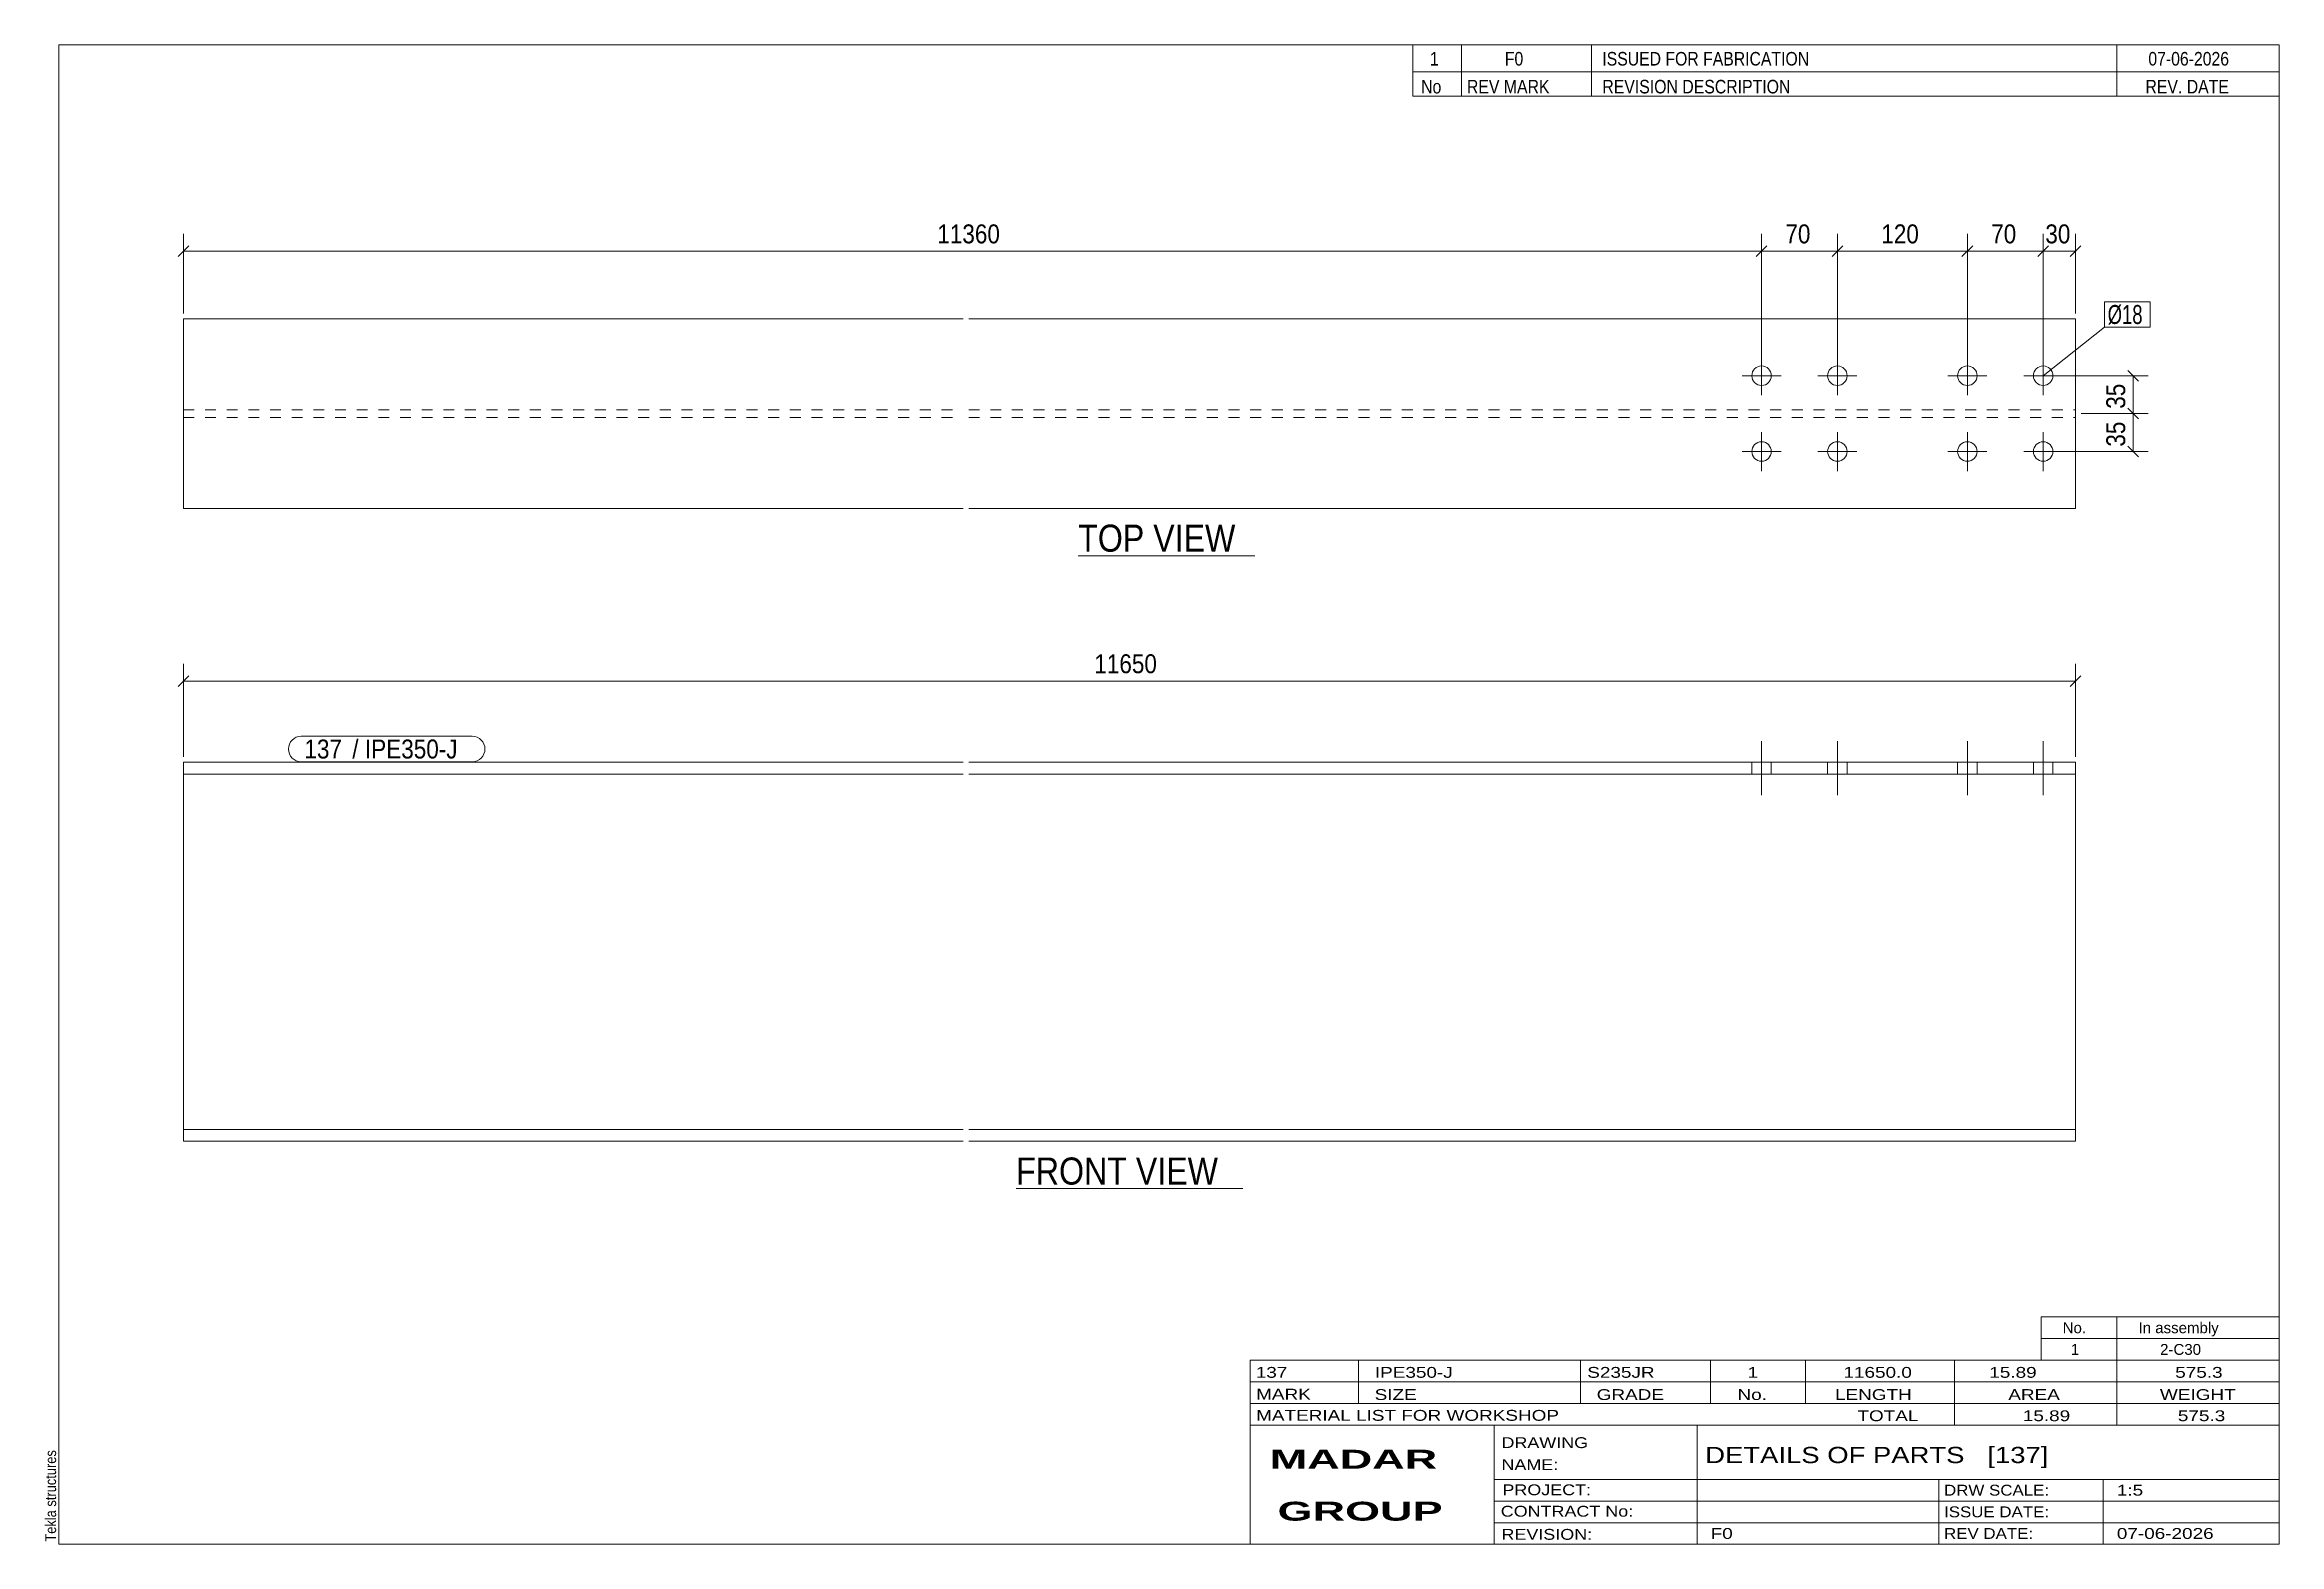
# Model space of a CAD drawing. Header units: millimetres. Extents: x 2 to 415, y 5 to 282.
import ezdxf

# ---------------------------------------------------------------- set-up
doc = ezdxf.new("R2010")
doc.units = ezdxf.units.MM
doc.linetypes.add('XKITLINE00', pattern=[0])
doc.linetypes.add('XKITLINE02', pattern=[4, 2, -2])
for name, color, linetype, lineweight in [('Bolt', 3, 'Continuous', 0), ('BoltMark', 7, 'Continuous', 0), ('Dimensions', 7, 'Continuous', 0), ('DrawingSheet', 5, 'Continuous', 0), ('OtherObjectType', 7, 'Continuous', 0), ('Part', 2, 'Continuous', 0), ('PartMark', 7, 'Continuous', 0)]:
    doc.layers.add(name, color=color, linetype=linetype, lineweight=lineweight)
doc.styles.add('ARIAL', font='ARIAL.TTF')
doc.styles.add('ARIAL_BOLD', font='ARIALBD.TTF')
doc.styles.add('ARIAL_NARROW', font='ARIALN.TTF')

# ---------------------------------------------------------------- blocks, each defined once
blk = doc.blocks.new('*A1')
at = {"layer": 'Bolt', "color": 3, "linetype": 'XKITLINE00', "lineweight": 0}
for p, q in [((319.4, 143.35), (319.4, 153.35)), ((319.4, 143.35), (319.4, 153.35)), ((333.4, 143.35), (333.4, 153.35)), ((333.4, 143.35), (333.4, 153.35)), ((357.4, 143.35), (357.4, 153.35)), ((357.4, 143.35), (357.4, 153.35)), ((371.4, 143.35), (371.4, 153.35)), ((371.4, 143.35), (371.4, 153.35)), ((317.6, 149.45), (317.6, 147.25)), ((317.6, 149.45), (317.6, 147.25)), ((321.2, 149.45), (321.2, 147.25)), ((321.2, 149.45), (321.2, 147.25)), ((331.6, 149.45), (331.6, 147.25)), ((331.6, 149.45), (331.6, 147.25)), ((335.2, 149.45), (335.2, 147.25)), ((335.2, 149.45), (335.2, 147.25)), ((355.6, 149.45), (355.6, 147.25)), ((355.6, 149.45), (355.6, 147.25)), ((359.2, 149.45), (359.2, 147.25)), ((359.2, 149.45), (359.2, 147.25)), ((369.6, 149.45), (369.6, 147.25)), ((369.6, 149.45), (369.6, 147.25)), ((373.2, 149.45), (373.2, 147.25)), ((373.2, 149.45), (373.2, 147.25))]:
    blk.add_line(p, q, dxfattribs=at)
blk = doc.blocks.new('*A2')
at = {"layer": 'Part', "color": 2, "linetype": 'XKITLINE00', "lineweight": 0}
for p, q in [((28, 79.45), (28, 149.45)), ((28, 149.45), (172, 149.45)), ((173, 149.45), (377.39, 149.45)), ((377.39, 149.45), (377.39, 79.45)), ((172, 147.25), (28, 147.25)), ((377.39, 147.25), (173, 147.25)), ((172, 81.65), (28, 81.65)), ((28, 79.45), (172, 79.45)), ((377.39, 81.65), (173, 81.65)), ((173, 79.45), (377.39, 79.45))]:
    blk.add_line(p, q, dxfattribs=at)
blk = doc.blocks.new('*A3')
at = {"layer": 'Bolt', "color": 3, "linetype": 'XKITLINE00', "lineweight": 0}
for p, q in [((319.4, 224.45), (319.4, 217.25)), ((333.4, 224.45), (333.4, 217.25)), ((357.4, 224.45), (357.4, 217.25)), ((371.4, 224.45), (371.4, 217.25)), ((315.8, 220.85), (323, 220.85)), ((329.8, 220.85), (337, 220.85)), ((353.8, 220.85), (361, 220.85)), ((367.8, 220.85), (375, 220.85)), ((319.4, 210.45), (319.4, 203.25)), ((333.4, 210.45), (333.4, 203.25)), ((357.4, 210.45), (357.4, 203.25)), ((371.4, 210.45), (371.4, 203.25)), ((315.8, 206.85), (323, 206.85)), ((329.8, 206.85), (337, 206.85)), ((353.8, 206.85), (361, 206.85)), ((367.8, 206.85), (375, 206.85))]:
    blk.add_line(p, q, dxfattribs=at)
for centre in [(319.4, 220.85), (333.4, 220.85), (357.4, 220.85), (371.4, 220.85), (319.4, 206.85), (333.4, 206.85), (357.4, 206.85), (371.4, 206.85)]:
    blk.add_circle(centre, 1.8, dxfattribs=at)
blk = doc.blocks.new('*A4')
at = {"layer": 'Part', "color": 2, "linetype": 'XKITLINE00', "lineweight": 0}
for p, q in [((28, 231.35), (28, 196.35)), ((28, 231.35), (172, 231.35)), ((173, 231.35), (377.39, 231.35)), ((377.39, 196.35), (377.39, 231.35)), ((28, 196.35), (172, 196.35)), ((173, 196.35), (377.39, 196.35))]:
    blk.add_line(p, q, dxfattribs=at)
at = {"layer": 'Part', "color": 7, "linetype": 'XKITLINE02', "lineweight": 0}
for p, q in [((28, 214.55), (172, 214.55)), ((28, 213.15), (172, 213.15)), ((173, 214.55), (377.39, 214.55)), ((173, 213.15), (377.39, 213.15))]:
    blk.add_line(p, q, dxfattribs=at)
blk = doc.blocks.new('*A5')
at = {"layer": 'DrawingSheet', "color": 5, "linetype": 'XKITLINE00', "lineweight": 0}
for p, q in [((415, 282), (5, 282)), ((5, 282), (5, 5)), ((415, 5), (415, 282)), ((5, 5), (415, 5))]:
    blk.add_line(p, q, dxfattribs=at)
at = {"layer": 'DrawingSheet', "color": 5, "style": 'ARIAL', "width": 0.85}
blk.add_text('Tekla structures', height=2, rotation=90, dxfattribs=at).set_placement((4.5, 5.5))
blk = doc.blocks.new('*A6')
at = {"layer": 'OtherObjectType', "color": 7, "linetype": 'XKITLINE00', "lineweight": 0}
for p, q in [((371, 47), (415, 47)), ((371, 43), (371, 47)), ((385, 43), (385, 47)), ((415, 43), (415, 47)), ((371, 43), (415, 43)), ((371, 39), (371, 43)), ((385, 39), (385, 43)), ((415, 39), (415, 43)), ((371, 39), (415, 39))]:
    blk.add_line(p, q, dxfattribs=at)
at = {"layer": 'OtherObjectType', "color": 7, "style": 'ARIAL_NARROW', "width": 1.211571}
for s, p in [('No.', (375, 44)), ('In assembly', (389, 44)), ('1', (376.5, 40)), ('2-C30', (392.99, 40))]:
    blk.add_text(s, height=2, dxfattribs=at).set_placement(p)
blk = doc.blocks.new('*A7')
at = {"layer": 'OtherObjectType', "color": 7, "linetype": 'XKITLINE00', "lineweight": 0}
for p, q in [((255, 282), (415, 282)), ((415, 282), (255, 282)), ((255, 282), (255, 277)), ((264, 282), (264, 277)), ((288, 282), (288, 277)), ((385, 282), (385, 277)), ((415, 282), (415, 277)), ((255, 277), (415, 277)), ((255, 277), (255, 272.5)), ((255, 277), (415, 277)), ((264, 277), (264, 272.5)), ((288, 277), (288, 272.5)), ((385, 277), (385, 272.5)), ((415, 277), (415, 272.5)), ((415, 272.5), (255, 272.5))]:
    blk.add_line(p, q, dxfattribs=at)
at = {"layer": 'OtherObjectType', "color": 7, "style": 'ARIAL_NARROW'}
for s, width, p in [('1', 1.017001, (258.16, 278.15)), ('F0', 1.017001, (272, 278.15)), ('ISSUED FOR FABRICATION', 1.017001, (290, 278.15)), ('07-06-2026', 1.017001, (390.82, 278.15)), ('No', 1.02, (256.54, 273)), ('REV MARK', 1.02, (265, 273)), ('REVISION DESCRIPTION', 1.02, (290, 273)), ('REV. DATE', 1.02, (390.28, 273))]:
    blk.add_text(s, height=2.5, dxfattribs=dict(at, width=width)).set_placement(p)
blk = doc.blocks.new('*A8')
at = {"layer": 'OtherObjectType', "color": 7, "linetype": 'XKITLINE00', "lineweight": 0}
for p, q in [((225, 39), (415, 39)), ((225, 39), (225, 35)), ((225, 39), (415, 39)), ((245, 35), (245, 39)), ((286, 35), (286, 39)), ((310, 35), (310, 39)), ((327.5, 35), (327.5, 39)), ((355, 35), (355, 39)), ((385, 35), (385, 39)), ((415, 35), (415, 39)), ((225, 35), (415, 35)), ((225, 35), (225, 5)), ((225, 35), (415, 35)), ((245, 31), (245, 35)), ((286, 31), (286, 35)), ((310, 31), (310, 35)), ((327.5, 31), (327.5, 35)), ((355, 31), (355, 35)), ((385, 31), (385, 35)), ((415, 31), (415, 35)), ((225, 31), (415, 31)), ((355, 27), (355, 31)), ((385, 27), (385, 31)), ((415, 27), (415, 31)), ((225, 27), (415, 27)), ((270, 21), (270, 27)), ((307.5, 17), (307.5, 27)), ((415, 21), (415, 27)), ((270, 21), (270, 5)), ((415, 17), (415, 21)), ((270, 17), (415, 17)), ((307.5, 5), (307.5, 17)), ((352.16, 13), (352.16, 17)), ((382.5, 5), (382.5, 17)), ((415, 13), (415, 17)), ((270, 13), (415, 13)), ((352.16, 5), (352.16, 13)), ((415, 9), (415, 13)), ((270, 9), (415, 9)), ((415, 5), (415, 9)), ((225, 5), (415, 5)), ((262.5, 5), (415, 5))]:
    blk.add_line(p, q, dxfattribs=at)
at = {"layer": 'OtherObjectType', "color": 7, "style": 'ARIAL_NARROW'}
for s, height, width, p in [('137', 2, 1.525501, (226.01, 35.76)), ('IPE350-J', 2, 1.525501, (248, 35.76)), ('S235JR', 2, 1.525501, (287.22, 35.76)), ('1', 2, 1.525501, (316.82, 35.76)), ('11650.0', 2, 1.525501, (334.52, 35.76)), ('15.89', 2, 1.525501, (361.45, 35.76)), ('575.3', 2, 1.525501, (395.78, 35.76)), ('MARK', 2, 1.525501, (226.08, 31.73)), ('SIZE', 2, 1.525501, (247.96, 31.66)), ('GRADE', 2, 1.525501, (288.96, 31.66)), ('No.', 2, 1.525501, (314.96, 31.66)), ('LENGTH', 2, 1.525501, (332.96, 31.66)), ('AREA', 2, 1.525501, (364.96, 31.66)), ('WEIGHT', 2, 1.525501, (392.96, 31.66)), ('MATERIAL LIST FOR WORKSHOP', 2, 1.525501, (226.08, 27.82)), ('TOTAL', 2, 1.525501, (337.1, 27.75)), ('15.89', 2, 1.525501, (367.64, 27.75)), ('575.3', 2, 1.525501, (396.27, 27.75)), ('DRAWING', 2, 1.445, (271.38, 22.78)), ('NAME:', 2, 1.445, (271.38, 18.72)), ('DETAILS OF PARTS   [137]', 3, 1.474651, (309, 20)), ('PROJECT:', 2, 1.445, (271.55, 14.07)), ('DRW SCALE:', 2, 1.36, (353.1, 14)), ('1:5', 2, 1.525501, (385, 14)), ('CONTRACT No:', 2, 1.445, (271.25, 10.11)), ('ISSUE DATE:', 2, 1.36, (353.1, 10)), ('REVISION:', 2, 1.445, (271.38, 5.84)), ('F0', 2, 1.525501, (310, 6)), ('REV DATE:', 2, 1.36, (353.1, 6)), ('07-06-2026', 2, 1.525501, (385, 6))]:
    blk.add_text(s, height=height, dxfattribs=dict(at, width=width)).set_placement(p)
at = {"layer": 'OtherObjectType', "color": 1, "style": 'ARIAL_BOLD', "width": 1.7}
for s, p in [('MADAR ', (228.58, 18.97)), ('GROUP', (230.03, 9.37))]:
    blk.add_text(s, height=3.5, dxfattribs=at).set_placement(p)
blk = doc.blocks.new('*A9')
at = {"layer": 'Dimensions', "color": 7, "linetype": 'XKITLINE00', "lineweight": 0}
for p, q in [((28.99, 165.44), (27.01, 163.46)), ((28, 150.45), (28, 167.65)), ((378.38, 165.44), (376.4, 163.46)), ((377.39, 150.45), (377.39, 167.65)), ((28, 164.45), (377.39, 164.45))]:
    blk.add_line(p, q, dxfattribs=at)
at = {"layer": 'Dimensions', "color": 3}
for p in [(28, 164.45), (377.39, 164.45)]:
    blk.add_point(p, dxfattribs=at)
at = {"layer": 'Dimensions', "color": 3, "style": 'ARIAL', "width": 0.85}
blk.add_text('11650', height=3.5, dxfattribs=at).set_placement((196.2, 165.9))
blk = doc.blocks.new('*A10')
at = {"layer": 'PartMark', "color": 7, "linetype": 'XKITLINE00', "lineweight": 0}
for p, q in [((49.75, 154.25), (81.34, 154.25)), ((49.75, 149.55), (81.34, 149.55))]:
    blk.add_line(p, q, dxfattribs=at)
for centre, start, end in [((49.75, 151.9), 90, 270), ((81.34, 151.9), 270, 90)]:
    blk.add_arc(centre, 2.35, start, end, dxfattribs=at)
at = {"layer": 'PartMark', "color": 1, "style": 'ARIAL', "width": 0.85}
blk.add_text('137', height=3.5, dxfattribs=at).set_placement((50.35, 150.15))
at = {"layer": 'PartMark', "color": 3, "style": 'ARIAL', "width": 0.85}
for s, p in [('/', (59.19, 150.15)), ('IPE350-J', (61.53, 150.15))]:
    blk.add_text(s, height=3.5, dxfattribs=at).set_placement(p)
blk = doc.blocks.new('*A11')
at = {"layer": 'OtherObjectType', "color": 7, "linetype": 'XKITLINE00', "lineweight": 0}
blk.add_line((181.77, 70.7), (223.62, 70.7), dxfattribs=at)
at = {"layer": 'OtherObjectType', "color": 3, "style": 'ARIAL', "width": 0.85}
blk.add_text('FRONT VIEW', height=5, dxfattribs=at).set_placement((181.77, 71.45))
blk = doc.blocks.new('*A12')
at = {"layer": 'Dimensions', "color": 7, "linetype": 'XKITLINE00', "lineweight": 0}
for p, q in [((387.01, 214.84), (388.99, 212.86)), ((378.39, 213.85), (390.8, 213.85)), ((388, 206.85), (388, 213.85)), ((372.4, 206.85), (390.8, 206.85)), ((387.01, 207.84), (388.99, 205.86))]:
    blk.add_line(p, q, dxfattribs=at)
at = {"layer": 'Dimensions', "color": 3}
for p in [(388, 213.85), (388, 206.85)]:
    blk.add_point(p, dxfattribs=at)
at = {"layer": 'Dimensions', "color": 3, "style": 'ARIAL', "width": 0.85}
blk.add_text('35', height=3.5, rotation=90.0002, dxfattribs=at).set_placement((386.55, 207.75))
blk = doc.blocks.new('*A13')
at = {"layer": 'Dimensions', "color": 7, "linetype": 'XKITLINE00', "lineweight": 0}
for p, q in [((372.4, 220.85), (390.8, 220.85)), ((387.01, 221.84), (388.99, 219.86)), ((388, 213.85), (388, 220.85)), ((387.01, 214.84), (388.99, 212.86)), ((378.39, 213.85), (390.8, 213.85))]:
    blk.add_line(p, q, dxfattribs=at)
at = {"layer": 'Dimensions', "color": 3}
for p in [(388, 220.85), (388, 213.85)]:
    blk.add_point(p, dxfattribs=at)
at = {"layer": 'Dimensions', "color": 3, "style": 'ARIAL', "width": 0.85}
blk.add_text('35', height=3.5, rotation=90.0002, dxfattribs=at).set_placement((386.55, 214.75))
blk = doc.blocks.new('*A14')
at = {"layer": 'Dimensions', "color": 7, "linetype": 'XKITLINE00', "lineweight": 0}
for p, q in [((28.99, 244.84), (27.01, 242.86)), ((28, 232.35), (28, 247.05)), ((28, 243.85), (319.4, 243.85)), ((320.39, 244.84), (318.41, 242.86)), ((319.4, 221.85), (319.4, 247.05))]:
    blk.add_line(p, q, dxfattribs=at)
at = {"layer": 'Dimensions', "color": 3}
for p in [(28, 243.85), (319.4, 243.85)]:
    blk.add_point(p, dxfattribs=at)
at = {"layer": 'Dimensions', "color": 3, "style": 'ARIAL', "width": 0.85}
blk.add_text('11360', height=3.5, dxfattribs=at).set_placement((167.21, 245.3))
blk = doc.blocks.new('*A15')
at = {"layer": 'Dimensions', "color": 7, "linetype": 'XKITLINE00', "lineweight": 0}
for p, q in [((320.39, 244.84), (318.41, 242.86)), ((319.4, 221.85), (319.4, 247.05)), ((319.4, 243.85), (333.4, 243.85)), ((334.39, 244.84), (332.41, 242.86)), ((333.4, 221.85), (333.4, 247.05))]:
    blk.add_line(p, q, dxfattribs=at)
at = {"layer": 'Dimensions', "color": 3}
for p in [(319.4, 243.85), (333.4, 243.85)]:
    blk.add_point(p, dxfattribs=at)
at = {"layer": 'Dimensions', "color": 3, "style": 'ARIAL', "width": 0.85}
blk.add_text('70', height=3.5, dxfattribs=at).set_placement((323.8, 245.3))
blk = doc.blocks.new('*A16')
at = {"layer": 'Dimensions', "color": 7, "linetype": 'XKITLINE00', "lineweight": 0}
for p, q in [((334.39, 244.84), (332.41, 242.86)), ((333.4, 221.85), (333.4, 247.05)), ((333.4, 243.85), (357.4, 243.85)), ((358.39, 244.84), (356.41, 242.86)), ((357.4, 221.85), (357.4, 247.05))]:
    blk.add_line(p, q, dxfattribs=at)
at = {"layer": 'Dimensions', "color": 3}
for p in [(333.4, 243.85), (357.4, 243.85)]:
    blk.add_point(p, dxfattribs=at)
at = {"layer": 'Dimensions', "color": 3, "style": 'ARIAL', "width": 0.85}
blk.add_text('120', height=3.5, dxfattribs=at).set_placement((341.51, 245.3))
blk = doc.blocks.new('*A17')
at = {"layer": 'Dimensions', "color": 7, "linetype": 'XKITLINE00', "lineweight": 0}
for p, q in [((358.39, 244.84), (356.41, 242.86)), ((357.4, 221.85), (357.4, 247.05)), ((357.4, 243.85), (371.4, 243.85)), ((372.39, 244.84), (370.41, 242.86)), ((371.4, 221.85), (371.4, 247.05))]:
    blk.add_line(p, q, dxfattribs=at)
at = {"layer": 'Dimensions', "color": 3}
for p in [(357.4, 243.85), (371.4, 243.85)]:
    blk.add_point(p, dxfattribs=at)
at = {"layer": 'Dimensions', "color": 3, "style": 'ARIAL', "width": 0.85}
blk.add_text('70', height=3.5, dxfattribs=at).set_placement((361.8, 245.3))
blk = doc.blocks.new('*A18')
at = {"layer": 'Dimensions', "color": 7, "linetype": 'XKITLINE00', "lineweight": 0}
for p, q in [((372.39, 244.84), (370.41, 242.86)), ((371.4, 221.85), (371.4, 247.05)), ((371.4, 243.85), (377.39, 243.85)), ((378.38, 244.84), (376.4, 242.86)), ((377.39, 232.35), (377.39, 247.05))]:
    blk.add_line(p, q, dxfattribs=at)
at = {"layer": 'Dimensions', "color": 3}
for p in [(371.4, 243.85), (377.39, 243.85)]:
    blk.add_point(p, dxfattribs=at)
at = {"layer": 'Dimensions', "color": 3, "style": 'ARIAL', "width": 0.85}
blk.add_text('30', height=3.5, dxfattribs=at).set_placement((371.8, 245.3))
blk = doc.blocks.new('*A19')
at = {"layer": 'BoltMark', "color": 7, "linetype": 'XKITLINE00', "lineweight": 0}
for p, q in [((382.71, 234.51), (391.15, 234.51)), ((382.71, 229.81), (382.71, 234.51)), ((391.15, 229.81), (391.15, 234.51)), ((371.4, 220.85), (382.71, 229.81)), ((382.71, 229.81), (391.15, 229.81))]:
    blk.add_line(p, q, dxfattribs=at)
at = {"layer": 'BoltMark', "color": 3, "style": 'ARIAL_NARROW', "width": 0.85}
blk.add_text('Ø18', height=3.5, dxfattribs=at).set_placement((383.31, 230.41))
blk = doc.blocks.new('*A20')
at = {"layer": 'OtherObjectType', "color": 7, "linetype": 'XKITLINE00', "lineweight": 0}
blk.add_line((193.22, 187.6), (225.83, 187.6), dxfattribs=at)
at = {"layer": 'OtherObjectType', "color": 3, "style": 'ARIAL', "width": 0.85}
blk.add_text('TOP VIEW', height=5, dxfattribs=at).set_placement((193.22, 188.35))

msp = doc.modelspace()

# ---------------------------------------------------------------- block references
at = {"lineweight": 0}
for name in ['*A5', '*A7', '*A14', '*A15', '*A16', '*A17', '*A18', '*A4', '*A19', '*A3', '*A13', '*A12', '*A20', '*A9', '*A10', '*A1', '*A2', '*A11', '*A6', '*A8']:
    msp.add_blockref(name, (0, 0), dxfattribs=at)

doc.saveas('drawing.dxf')
